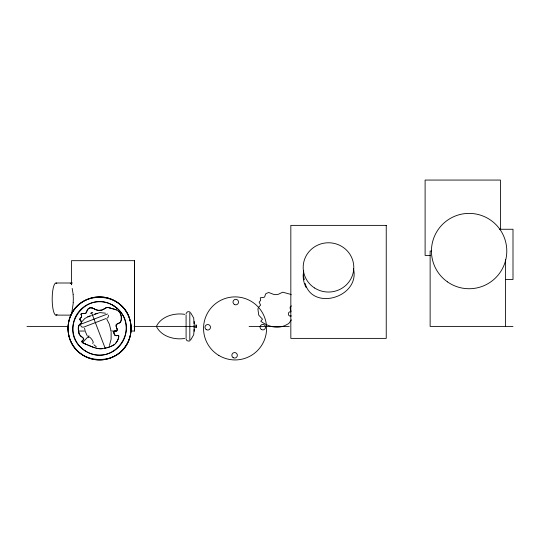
<?xml version="1.0" encoding="UTF-8"?>
<svg xmlns="http://www.w3.org/2000/svg" width="540" height="540" viewBox="0 0 540 540"><rect width="100%" height="100%" fill="white"/><g stroke="black" fill="none" stroke-linecap="round" stroke-linejoin="round"><path stroke-width="0.81" d="M71.523 284.796L71.489 260.678L134.534 260.678M134.528 331.034L134.528 260.678L134.528 331.034L130.849 331.034M190.6 312.721L193.691 317.993L194.09 324.007M71.483 284.148L71.557 283.439M81.054 314.084L81.216 314.665A8.728 8.728 0 0 0 81.365 315.124L81.425 315.313M121.331 319.336L121.297 316.582M304.29 279.788L303.217 274.914L303.723 270.628M73.285 302.798L71.537 314.631M121.217 320.416L120.521 322.171A2.626 2.626 0 0 1 119.914 322.738L118.051 323.609A10.679 10.679 0 0 0 117.369 323.906L116.336 324.749A1.33 1.33 0 0 0 116.168 325.208L116.235 326.336M186.03 313.686L187.279 311.884L189.135 311.607M81.169 314.057L81.587 313.679M109.458 345.452L111.112 339.221L111.132 332.303M291.404 319.876L288.738 323.548L285.127 325.499A30.8 30.74 -55.8 0 1 282.285 326.464C274.988 328.766 266.537 325.532 260.786 321.28L262.481 319.194L258.741 315.131L257.911 309.049L258.532 307.361L260.604 305.087L259.112 302.13L260.665 300.443L260.28 297.803L263.858 297.331A1.256 1.256 0 0 0 264.769 296.649L265.309 294.793A2.984 2.977 -55.8 0 1 266.024 293.584L268.718 292.478L272.201 293.821A9.052 9.032 -55.8 0 0 275.447 294.665L278.228 294.32A5.906 5.893 -55.8 0 0 279.585 293.666L282.778 292.201L290.264 294.239A8.005 7.985 -55.8 0 1 291.269 294.773M114.169 331.479L113.92 332.782A4.124 4.124 0 0 0 114.399 334.321L114.764 334.888M116.876 341.793L115.999 343.022M82.033 321.543L84.787 318.546L87.993 316.778M190.6 340.072L193.691 334.8L194.197 328.718M115.574 343.339L117.038 341.294A17.003 17.003 0 0 0 118.456 338.094L118.652 335.536M82.391 342.799L88.992 335.759M107.244 318.141L108.27 317.027L108.405 315.198M103.93 309.062L106.461 307.672M114.048 344.696L111.395 346.127M103.849 309.245L101.628 310.19L98.901 310.331A10.652 10.652 0 0 1 95.081 309.339M105.86 307.928L102.168 309.94L99.562 310.351M112.421 345.769L114.142 344.763A9.356 9.356 0 0 0 115.668 343.406M291.492 305.944C288.59 306.801 291.074 309.852 290.952 311.756C287.111 311.195 287.665 317.318 291.411 315.941M94.723 314.307L99.812 312.593L105.496 313.187M111.962 345.985L110.363 346.552A36.214 36.214 0 0 1 107.048 347.679M85.563 313.362C87.264 311.243 87.784 306.558 91.901 307.935M105.962 307.766L107.392 307.53M114.554 331.162L115.364 330.993A10.476 10.476 0 0 1 115.749 330.98M96.964 313.335L94.419 314.314M90.464 313.315L92.765 312.431M90.491 315.819L87.878 316.818L90.261 316.015M91.645 315.637L93.69 314.854M80.474 324.344L107.568 313.956M84.53 326.781L106.178 318.485M85.415 313.409L86.387 312.809L87.163 310.291A3.362 3.362 0 0 1 87.534 309.575L88.344 308.732A4.408 4.408 0 0 1 90.491 307.854L91.355 307.841M83.876 327.132L81.999 327.091L80.541 325.458M85.509 313.477L84.8 313.524A11.178 11.178 0 0 1 83.592 313.538L83.444 313.538M117.464 335.509L116.674 335.603M117.443 335.421L117.619 335.468A4.934 4.934 0 0 1 118.091 335.367M81.574 313.591L81.824 313.625A4.158 4.158 0 0 1 82.451 313.585M81.743 313.639L81.148 313.841L81.176 314.456M184.768 338.459C174.272 340.106 161.339 336.528 156.371 326.396C161.339 316.265 174.272 312.687 184.768 314.334M104.76 348.246L107.143 347.746A36.214 36.214 0 0 0 110.464 346.619M105.995 348.05L101.372 348.692A16.774 16.774 0 0 1 98.118 348.53M85.361 313.517L84.902 313.585A11.178 11.178 0 0 1 83.687 313.605L83.14 313.531M116.924 335.637L116.188 335.644M189.135 341.185L186.975 340.706L185.996 338.722M106.67 307.53L107.703 307.537M116.451 330.885L117.207 329.886A4.496 4.496 0 0 0 117.038 329.123M116.606 335.691L115.412 335.468M118.172 335.36L117.997 335.306A4.934 4.934 0 0 0 117.524 335.401M102.62 348.671L101.466 348.759A16.774 16.774 0 0 1 98.219 348.59L97.072 348.34M115.823 330.98L115.648 330.919A10.476 10.476 0 0 0 115.263 330.925L114.46 331.101A0.959 0.959 0 0 0 114.075 331.412L113.819 332.714A4.124 4.124 0 0 0 114.305 334.253L114.986 335.144M499.608 229.264L513 229.264L513 279.484L505.467 279.484M431.582 251.06L430.13 251.06L430.13 326.396L513 326.396M430.596 255.4L425.108 255.4L425.108 180.063L500.445 180.063L500.445 229.446M56.005 283L72.07 283M55.964 315.124L71.138 315.124M27 326.396L68.31 326.396M134.069 326.396L196.547 326.396M249.082 326.396L289.251 326.396M78.361 331.034L85.698 331.034M110.552 331.034L116.775 331.034M82.823 313.517L83.39 313.598M83.079 313.591L82.357 313.51A4.158 4.158 0 0 0 81.729 313.558M107.608 307.469L108.014 307.557M116.127 335.704L115.709 335.59M107.919 307.49L108.324 307.598M108.23 307.53L108.938 307.719M91.53 307.814L92.434 308.09M108.54 307.584L109.532 307.868M118.233 335.293L118.901 336.056L118.55 338.162A17.003 17.003 0 0 1 117.126 341.354M96.019 348.091L97.166 348.408M112.334 308.651L114.98 309.406M109.134 307.726L109.829 307.955M114.615 309.299L111.976 308.556A30.247 30.247 0 0 1 110.923 308.259M94.952 347.787L96.113 348.158M109.735 307.888L110.43 308.138M110.032 307.982L110.727 308.232M110.633 308.165L111.024 308.32A30.247 30.247 0 0 0 112.07 308.624M92.07 307.942L92.691 308.185M114.885 309.339L115.702 309.65M93.859 347.429L95.047 347.855M93.353 347.254L93.953 347.497M115.243 309.461L116.404 309.933M92.84 347.065L93.447 347.315M92.934 347.132L91.807 346.667M92.421 346.937L91.294 346.464M90.781 346.262L91.388 346.531M90.275 346.052L90.875 346.322M89.782 345.85L90.376 346.12M92.597 308.117L92.948 308.293M89.876 345.911L88.769 345.425M89.37 345.701L87.764 344.999M85.469 344.034L85.847 344.216M85.745 344.149L86.346 344.425M85.178 343.913L85.563 344.095M115.958 309.717L116.748 310.095A9.383 9.383 0 0 1 118.544 311.236L118.989 311.627M86.252 344.365L86.852 344.642M86.758 344.574L88.364 345.276M84.881 343.784L85.273 343.973M84.584 343.656L84.976 343.852M84.679 343.724L83.997 343.393M92.853 308.225L93.204 308.408M84.382 343.589L83.707 343.258M93.103 308.34L93.454 308.529M94.824 309.218L95.175 309.406A10.652 10.652 0 0 0 98.996 310.406M83.808 343.319L83.437 343.116A9.477 9.477 0 0 1 82.701 342.704M93.353 308.462L93.697 308.651M94.581 309.096L94.925 309.285M94.338 308.968L94.675 309.163M93.602 308.583L93.947 308.779M93.845 308.711L94.433 309.035M112.327 304.972L112.995 305.343M113.137 305.485L114.082 306.018M115.135 335.293L115.506 335.536M113.879 305.89C85.293 287.685 55.715 330.932 84.571 350.48C112.502 369.164 142.398 328.705 116.35 307.658M113.987 306.011L116.903 308.117M82.519 342.583L81.743 341.348L83.639 339.437A0.824 0.824 0 0 0 83.693 339.005L83.005 337.919M96.356 346.842L93.919 344.77M81.628 336.751L82.006 337.041M81.324 336.508L81.722 336.818M82.067 337.095L82.64 337.561M81.014 336.258L81.419 336.575M80.696 335.995L81.108 336.326M116.957 308.171L117.349 308.509M118.442 311.175L119.408 312.046M114.885 335.077L115.236 335.36M80.798 336.056L79.448 334.604M92.576 343.4C95.378 342.826 88.425 334.206 88.263 337.669M82.856 337.777L83.099 337.979A3.794 3.794 0 0 1 83.491 338.418L83.794 339.127A0.817 0.817 0 0 1 83.741 339.478L81.938 341.219L81.992 342.09A2.281 2.281 0 0 0 82.391 342.482M80.494 335.786L79.299 334.334M119.313 311.978L119.792 312.491M80.494 320.423L80.737 320.679A13.797 13.797 0 0 1 80.953 321.017L81.446 322.61L79.738 324.338A4.772 4.772 0 0 0 78.766 325.694L78.233 327.794L78.476 330.568M80.642 320.612L80.818 320.774A13.797 13.797 0 0 1 81.047 321.084M80.588 320.483L80.413 320.321A9.241 9.241 0 0 1 80.035 319.795L79.846 319.471M106.812 319.181L109.397 324.277L110.896 330.372M119.698 312.424L120.136 312.957M81.02 321.118L81.324 321.496M120.042 312.896L121.223 315.934M305.127 283.385C312.896 311.661 360.578 296.798 353.417 268.502M79.907 319.586L80.129 319.862A9.241 9.241 0 0 0 80.514 320.382M81.29 321.536L81.608 322.204A0.898 0.898 0 0 1 81.567 322.596L81.412 322.913A4.158 4.158 0 0 1 80.737 323.602L79.839 324.405A4.772 4.772 0 0 0 78.867 325.755L78.314 328.954M87.224 335.84L85.489 331.871M120.339 313.389C121.433 316.049 121.831 319.484 120.42 322.103A2.626 2.626 0 0 1 119.813 322.677L117.956 323.541A10.679 10.679 0 0 0 117.275 323.845L116.235 324.682A1.33 1.33 0 0 0 116.073 325.141L116.276 326.511M79.394 334.402L78.989 333.504M91.618 312.869L105.233 348.401M79.279 334.125L78.469 331.034M79.886 319.417L80.109 318.303A5.306 5.306 0 0 1 80.413 318.087L81.459 317.223L81.581 316.096M116.903 328.455L116.383 327.159M116.505 327.51L116.809 328.388A18.387 18.387 0 0 1 116.991 328.941L117.146 329.191A4.496 4.496 0 0 1 117.308 329.954L117.126 330.73L116.37 330.892A6.784 6.784 0 0 1 115.978 330.912M81.365 315.124L81.459 315.407A12.184 12.184 0 0 1 81.574 315.772M116.539 327.402L116.222 326.619M81.628 315.961L81.479 315.704A12.184 12.184 0 0 0 81.358 315.34L81.263 315.056A8.728 8.728 0 0 1 81.122 314.597L81.095 314.496M116.37 326.862L116.181 326.444M84.915 330.001L84.564 328.185M81.533 315.893L81.628 317.162L80.507 318.148A5.306 5.306 0 0 0 80.204 318.364L79.839 319.288M79.016 333.281L78.253 329.42M72.164 288.394L73.204 294.509M194.09 328.786L194.197 331.297M505.467 259.43L505.467 326.396M194.197 321.476L194.197 324.074M189.817 311.891L189.817 340.902M186.091 314.807L186.091 337.986M57.085 314.435A16.058 3.794 90 0 1 52.198 299.72A16.058 3.794 90 0 1 56.781 283.365M70.281 283.594A17.361 2.106 69.8 0 1 71.051 283.419M71.516 283.372A14.479 2.403 62.6 0 1 72.097 283.055M73.089 294.631A13.601 4.388 -89.8 0 1 73.143 302.67M116.971 328.637A18.387 18.387 0 0 1 117.092 329.009M83.531 343.184A9.477 9.477 0 0 1 82.796 342.772M306.153 287.55A25.299 24.631 0 0 1 303.217 274.914M68.053 328.226C68.135 368.995 130.059 370.636 131.065 328.637C131.038 287.982 68.978 286.092 68.053 328.226M386.242 225.382L290.831 225.382L290.831 338.384L386.242 338.384L386.242 225.382M196.547 325.148L193.954 325.148L193.954 327.632L196.547 327.645L196.547 325.161M82.289 354.787A31.529 31.529 0 0 0 131.044 330.183A31.529 31.529 0 0 0 85.367 300.26A31.529 31.529 0 0 0 82.289 354.787M85.55 351.115A26.683 26.683 0 0 0 126.245 329.191A26.683 26.683 0 0 0 86.913 304.918A26.683 26.683 0 0 0 85.55 351.115M83.626 355.61A31.502 31.502 0 0 0 131.065 328.644A31.502 31.502 0 0 0 83.984 301.043A31.502 31.502 0 0 0 83.626 355.61M233.152 357.649A2.754 2.754 0 0 0 237.357 355.394A2.754 2.754 0 0 0 233.3 352.877A2.754 2.754 0 0 0 233.152 357.649M234.32 304.418A2.754 2.754 0 0 0 238.525 302.164A2.754 2.754 0 0 0 234.468 299.646A2.754 2.754 0 0 0 234.32 304.418M206.28 329.623A2.754 2.754 0 0 0 210.492 327.368A2.754 2.754 0 0 0 206.435 324.857A2.754 2.754 0 0 0 206.28 329.623M218.869 355.462A31.529 31.529 0 0 0 266.598 328.928A31.529 31.529 0 0 0 219.753 300.861A31.529 31.529 0 0 0 218.869 355.462M261.367 329.501A2.754 2.754 0 0 0 265.572 327.247A2.754 2.754 0 0 0 261.515 324.729A2.754 2.754 0 0 0 261.367 329.501M447.431 281.86A37.665 37.665 0 0 0 506.635 254.448A37.665 37.665 0 0 0 453.29 216.878A37.665 37.665 0 0 0 447.431 281.86M314.57 287.975A25.299 24.631 0 0 0 353.747 268.859A25.299 24.631 0 0 0 317.156 245.383A25.299 24.631 0 0 0 314.57 287.975"/></g></svg>
